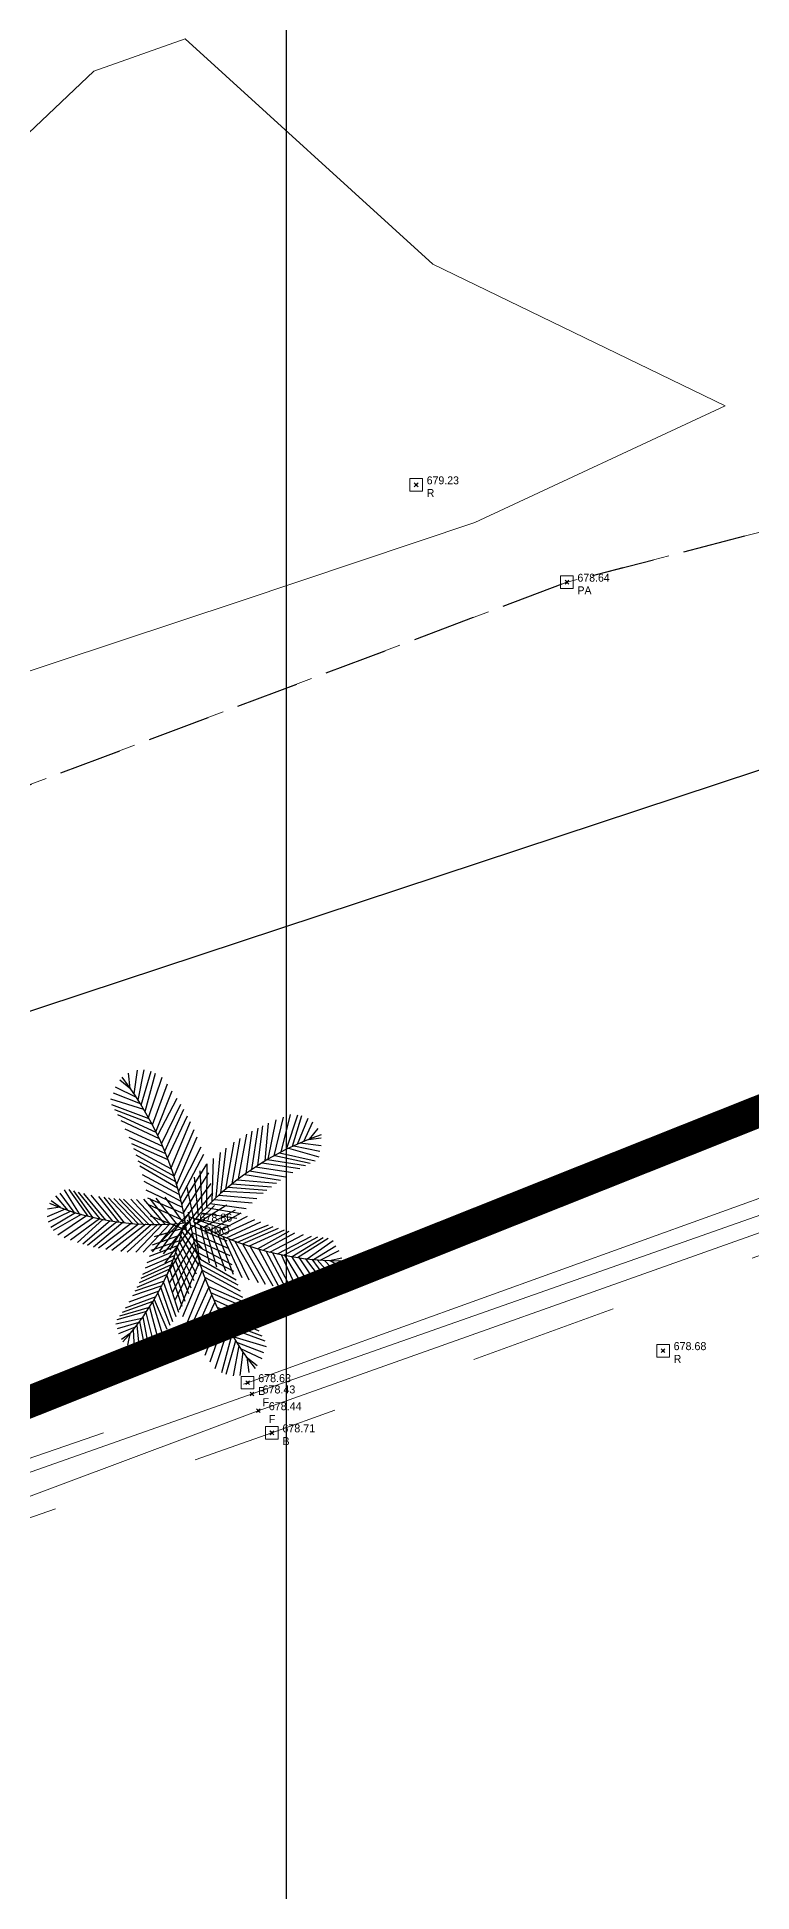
# Model space of a CAD drawing. Extents: x 350769 to 354978, y 6304672 to 6307963.
# Drawn here: x 352496.04 to 352507.38, y 6305737.43 to 6305766.86 of the extents above; entities that cross this region are included whole.
import ezdxf

# ---------------------------------------------------------------- set-up
doc = ezdxf.new("R2010")
doc.units = 0
doc.header["$PDMODE"] = 35
doc.header["$PDSIZE"] = 0.03
for name, pattern in [('4.0 - LO RECABARREN - DESNIVEL NUEVO$0$HIDDEN', [0.375, 0.25, -0.125]), ('CONTINUOS', [0]), ('DASHDOT', [1, 0.5, -0.25, 0, -0.25]), ('DASHED', [19.05, 12.7, -6.35]), ('HIDDENX2', [0.75, 0.5, -0.25]), ('PHANTOM', [23.5, 11.75, -2.35, 2.35, -2.35, 2.35, -2.35])]:
    doc.linetypes.add(name, pattern=pattern)
doc.layers.get('0').update_dxf_attribs({"linetype": 'CONTINUOUS'})
doc.layers.get('Defpoints').update_dxf_attribs({"linetype": 'CONTINUOUS'})
for name, color, linetype in [('02_Geo ext_Acotamiento', 7, 'CONTINUOUS'), ('03_S2_Pav ext_Borde vereda', 7, 'CONTINUOUS'), ('1-ACOPIO', 252, 'HIDDENX2'), ('1-CANAL', 150, 'PHANTOM'), ('1-CERCO', 252, 'CERCO_LINE'), ('1-coordenadas', 8, 'CONTINUOUS'), ('3-CANAL_FDO', 4, 'CONTINUOUS'), ('C-TINN', 5, 'CONTINUOUS'), ('C-TOPO-MINR', 8, 'CONTINUOUS'), ('V-NODE DIC 2005', 4, 'CONTINUOUS'), ('V-NODE-TEXT DIC 2005', 2, 'CONTINUOUS'), ('V-NODE-TEXT DIC 2012', 31, 'CONTINUOUS'), ('Z-PINO', 253, 'CONTINUOUS')]:
    doc.layers.add(name, color=color, linetype=linetype)
doc.layers.add('0_ASD_LINEA OFICIAL', color=253, linetype='DASHDOT', lineweight=20)
doc.layers.add('0_ASD_TOPOGRAFIA_ELEMENTOS', color=9, linetype='CONTINUOS', lineweight=5, true_color=0xbdbdbd)
doc.styles.add('ROMANS', font='romans.shx', dxfattribs={"width": 0.65})
doc.linetypes.add('CERCO_LINE', pattern='A,0.5,-0.2,[" X ",STANDARD,S=0.1,R=0,X=-0.1,Y=-0.05],-0.25', length=0.95)
doc.dimstyles.new('Principal', dxfattribs={"dimscale": 0, "dimtxt": 2, "dimasz": 2, "dimexe": 1, "dimexo": 1, "dimtad": 1, "dimrnd": 0.05, "dimzin": 1, "dimtxsty": 'ROMANS', "dimcen": 2.5, "dimclrt": 2, "dimaunit": 2, "dimadec": 0, "dimazin": 0, "dimtfac": 1, "dimtmove": 0, "dimatfit": 3, "dimfxl": 1, "dimfxlon": 1, "dimarcsym": 0})

# ---------------------------------------------------------------- blocks, each defined once
blk = doc.blocks.new('COORDENADAS')
at = {"layer": '1-coordenadas'}
blk.add_line((320, -900.625), (320, -0.625), dxfattribs=at)
blk = doc.blocks.new('PINO')
for p, q in [((-0.904, 2.021), (-0.856, 2.396)), ((-0.837, 1.922), (-0.751, 2.403)), ((-0.787, 1.844), (-0.636, 2.383)), ((-0.724, 1.743), (-0.568, 2.356)), ((-0.866, 1.965), (-1.202, 2.122)), ((-0.957, 2.096), (-1.131, 2.236)), ((-0.968, 2.105), (-0.998, 2.346)), ((-0.67, 1.651), (-0.46, 2.291)), ((-0.604, 1.533), (-0.377, 2.187)), ((-0.547, 1.425), (-0.298, 2.08)), ((-0.744, 1.775), (-1.27, 1.933)), ((-0.656, 1.627), (-1.253, 1.84)), ((-0.8, 1.866), (-1.232, 2.026)), ((-0.518, 1.369), (-0.216, 1.961)), ((-0.453, 1.234), (-0.158, 1.87)), ((-0.402, 1.12), (-0.11, 1.791)), ((-0.609, 1.543), (-1.204, 1.762)), ((-0.541, 1.414), (-1.156, 1.682)), ((-0.491, 1.314), (-1.101, 1.587)), ((-0.355, 1.007), (-0.05, 1.685)), ((-0.297, 0.859), (-0.002, 1.595)), ((0.983, 0.851), (1.075, 1.509)), ((1.077, 0.915), (1.15, 1.548)), ((1.192, 0.989), (1.238, 1.591)), ((1.24, 1.019), (1.359, 1.644)), ((1.336, 1.075), (1.471, 1.689)), ((1.443, 1.135), (1.584, 1.731)), ((1.528, 1.18), (1.699, 1.73)), ((1.625, 1.229), (1.765, 1.718)), ((1.701, 1.265), (1.863, 1.679)), ((1.8, 1.31), (1.941, 1.624)), ((1.89, 1.345), (2.027, 1.517)), ((-0.434, 1.191), (-1.034, 1.46)), ((-0.384, 1.079), (-0.969, 1.325)), ((-0.344, 0.981), (-0.925, 1.228)), ((-0.249, 0.725), (0.06, 1.469)), ((-0.205, 0.59), (0.11, 1.357)), ((-0.172, 0.481), (0.174, 1.198)), ((0.501, 0.465), (0.574, 1.185)), ((0.578, 0.533), (0.699, 1.278)), ((0.677, 0.617), (0.791, 1.34)), ((0.777, 0.698), (0.898, 1.409)), ((0.893, 0.786), (0.978, 1.456)), ((1.559, 1.196), (2.042, 1.068)), ((1.646, 1.239), (2.057, 1.158)), ((1.744, 1.285), (2.079, 1.247)), ((1.877, 1.343), (2.079, 1.369)), ((-0.288, 0.836), (-0.893, 1.151)), ((-0.249, 0.725), (-0.853, 1.05)), ((-0.22, 0.637), (-0.819, 0.956)), ((-0.142, 0.372), (0.217, 1.079)), ((-0.119, 0.28), (0.267, 0.923)), ((0.277, 0.247), (0.276, 0.927)), ((0.364, 0.334), (0.371, 1.016)), ((0.426, 0.395), (0.484, 1.113)), ((1.041, 0.891), (1.634, 0.814)), ((1.144, 0.958), (1.747, 0.88)), ((1.23, 1.012), (1.834, 0.928)), ((1.344, 1.08), (1.91, 0.967)), ((1.42, 1.123), (1.985, 1.004)), ((-0.188, 0.533), (-0.792, 0.877)), ((-0.16, 0.436), (-0.749, 0.738)), ((-0.13, 0.327), (-0.72, 0.632)), ((-0.088, 0.148), (0.305, 0.785)), ((-0.066, 0.044), (0.344, 0.617)), ((0.15, 0.108), (0.075, 0.715)), ((0.211, 0.176), (0.166, 0.815)), ((0.677, 0.617), (1.3, 0.582)), ((0.76, 0.685), (1.379, 0.642)), ((0.872, 0.77), (1.44, 0.686)), ((0.95, 0.827), (1.519, 0.74)), ((-2.041, 0.197), (-2.191, 0.301)), ((-1.917, 0.155), (-2.118, 0.383)), ((-1.824, 0.127), (-2.049, 0.429)), ((-1.74, 0.103), (-1.985, 0.48)), ((-1.603, 0.068), (-1.908, 0.488)), ((-1.527, 0.051), (-1.836, 0.467)), ((-1.409, 0.027), (-1.762, 0.448)), ((-1.319, 0.011), (-1.675, 0.427)), ((-1.21, -0.005), (-1.559, 0.404)), ((-1.11, -0.018), (-1.438, 0.384)), ((-1.024, -0.027), (-1.352, 0.372)), ((-0.897, -0.037), (-1.285, 0.364)), ((-0.801, -0.043), (-1.196, 0.357)), ((-0.726, -0.045), (-1.114, 0.351)), ((-0.637, -0.047), (-1.046, 0.348)), ((-0.554, -0.046), (-0.927, 0.347)), ((-0.462, -0.044), (-0.837, 0.348)), ((-0.379, -0.04), (-0.721, 0.353)), ((-0.106, 0.229), (-0.686, 0.494)), ((-0.084, 0.131), (-0.66, 0.372)), ((-0.297, -0.035), (-0.619, 0.361)), ((-0.195, -0.026), (-0.528, 0.371)), ((-0.084, -0.014), (-0.384, 0.392)), ((-0.048, -0.055), (0.371, 0.471)), ((0.082, 0.031), (-0.042, 0.573)), ((0.33, 0.301), (0.905, 0.231)), ((0.396, 0.365), (0.997, 0.322)), ((0.47, 0.436), (1.07, 0.39)), ((0.538, 0.498), (1.17, 0.477)), ((0.612, 0.563), (1.228, 0.526)), ((-1.97, 0.172), (-2.253, 0.048)), ((-2.051, 0.203), (-2.246, 0.171)), ((-1.876, 0.143), (-2.234, -0.036)), ((-1.804, 0.121), (-2.192, -0.122)), ((-1.71, 0.095), (-2.155, -0.169)), ((-1.625, 0.074), (-2.079, -0.239)), ((-1.518, 0.049), (-1.978, -0.28)), ((-1.42, 0.029), (-1.876, -0.317)), ((-1.369, 0.02), (-1.764, -0.354)), ((-1.248, 0), (-1.679, -0.379)), ((-0.059, 0.009), (-0.64, 0.262)), ((-0.035, -0.126), (-0.614, 0.086)), ((-0.009, 0.132), (-0.433, -0.31)), ((0.011, 0.021), (-0.403, -0.51)), ((-0.029, -0.167), (0.4, 0.27)), ((-0.002, 0.091), (0.579, -0.115)), ((0.107, 0.059), (0.656, -0.051)), ((0.121, -0.019), (0.594, 0.283)), ((0.189, 0.152), (0.759, 0.072)), ((0.232, -0.076), (0.735, 0.205)), ((0.267, 0.236), (0.828, 0.149)), ((0.334, -0.125), (0.826, 0.159)), ((0.417, -0.163), (0.928, 0.111)), ((0.501, -0.2), (1.046, 0.059)), ((0.597, -0.239), (1.139, 0.022)), ((-1.147, -0.014), (-1.606, -0.398)), ((-1.047, -0.025), (-1.509, -0.421)), ((-0.917, -0.036), (-1.427, -0.437)), ((-0.801, -0.043), (-1.314, -0.457)), ((-0.685, -0.046), (-1.215, -0.47)), ((-0.592, -0.047), (-1.075, -0.484)), ((-0.5, -0.045), (-0.972, -0.49)), ((-0.422, -0.042), (-0.838, -0.493)), ((-0.311, -0.036), (-0.72, -0.491)), ((-0.224, -0.029), (-0.579, -0.483)), ((-0.12, -0.206), (-0.579, -0.377)), ((-0.096, -0.103), (-0.551, -0.242)), ((-0.142, -0.021), (-0.459, -0.471)), ((0.03, -0.078), (-0.374, -0.656)), ((0.053, -0.182), (-0.333, -0.823)), ((-0.05, -0.01), (-0.294, -0.447)), ((-0.127, -0.233), (0.165, -0.692)), ((-0.108, -0.157), (0.193, -0.581)), ((-0.089, -0.072), (0.223, -0.427)), ((0.023, -0.043), (0.606, -0.29)), ((0.049, -0.166), (0.628, -0.401)), ((0.072, -0.263), (0.655, -0.522)), ((0.088, -0.001), (0.168, -0.552)), ((0.179, -0.049), (0.329, -0.642)), ((0.261, -0.09), (0.45, -0.702)), ((0.348, -0.132), (0.593, -0.766)), ((0.461, -0.182), (0.714, -0.815)), ((0.541, -0.216), (0.854, -0.865)), ((0.636, -0.254), (0.964, -0.899)), ((0.682, -0.272), (1.264, -0.023)), ((0.732, -0.29), (1.115, -0.94)), ((0.775, -0.305), (1.336, -0.048)), ((0.855, -0.333), (1.423, -0.074)), ((0.957, -0.365), (1.518, -0.101)), ((1.092, -0.405), (1.591, -0.12)), ((1.185, -0.429), (1.685, -0.142)), ((1.293, -0.455), (1.819, -0.169)), ((1.414, -0.481), (1.947, -0.19)), ((1.514, -0.501), (2.047, -0.203)), ((1.645, -0.522), (2.131, -0.213)), ((1.731, -0.535), (2.214, -0.22)), ((1.887, -0.553), (2.291, -0.258)), ((-0.216, -0.532), (-0.683, -0.74)), ((-0.188, -0.449), (-0.656, -0.659)), ((-0.166, -0.374), (-0.624, -0.554)), ((-0.144, -0.3), (-0.599, -0.461)), ((0.085, -0.314), (-0.293, -0.961)), ((0.11, -0.406), (-0.242, -1.117)), ((-0.227, -0.566), (0.009, -1.134)), ((-0.199, -0.483), (0.048, -1.044)), ((0.141, -0.515), (-0.198, -1.235)), ((-0.177, -0.413), (0.093, -0.925)), ((-0.148, -0.312), (0.128, -0.821)), ((0.097, -0.361), (0.69, -0.66)), ((0.128, -0.47), (0.72, -0.766)), ((0.157, -0.567), (0.765, -0.904)), ((0.855, -0.333), (1.223, -0.965)), ((0.978, -0.372), (1.348, -0.99)), ((1.117, -0.412), (1.44, -1.005)), ((1.225, -0.439), (1.549, -1.02)), ((1.335, -0.465), (1.633, -1.029)), ((1.469, -0.492), (1.731, -1.037)), ((1.525, -0.503), (1.862, -1.043)), ((1.635, -0.521), (1.983, -1.045)), ((1.756, -0.538), (2.104, -1.042)), ((1.852, -0.549), (2.21, -0.999)), ((1.961, -0.559), (2.267, -0.965)), ((1.984, -0.561), (2.337, -0.337)), ((2.044, -0.566), (2.345, -0.893)), ((2.092, -0.569), (2.39, -0.412)), ((2.153, -0.572), (2.398, -0.813)), ((2.237, -0.575), (2.434, -0.526)), ((2.249, -0.572), (2.44, -0.682)), ((-0.332, -0.835), (-0.812, -1.052)), ((-0.297, -0.751), (-0.777, -0.976)), ((-0.271, -0.684), (-0.747, -0.905)), ((-0.241, -0.605), (-0.722, -0.845)), ((-0.339, -0.852), (-0.143, -1.432)), ((-0.297, -0.751), (-0.09, -1.338)), ((-0.257, -0.648), (-0.047, -1.254)), ((0.175, -0.623), (-0.132, -1.394)), ((0.22, -0.758), (-0.081, -1.505)), ((0.19, -0.67), (0.793, -0.983)), ((0.22, -0.758), (0.828, -1.077)), ((0.261, -0.868), (0.869, -1.177)), ((-0.459, -1.102), (-0.934, -1.284)), ((-0.416, -1.018), (-0.878, -1.183)), ((-0.381, -0.944), (-0.84, -1.11)), ((-0.476, -1.135), (-0.275, -1.638)), ((-0.432, -1.049), (-0.235, -1.579)), ((-0.391, -0.964), (-0.184, -1.5)), ((0.269, -0.891), (-0.018, -1.63)), ((0.329, -1.039), (0.031, -1.72)), ((0.378, -1.151), (0.092, -1.825)), ((0.318, -1.012), (0.902, -1.254)), ((0.359, -1.11), (0.946, -1.35)), ((-0.649, -1.429), (-1.119, -1.568)), ((-0.61, -1.366), (-1.078, -1.51)), ((-0.551, -1.27), (-1.037, -1.451)), ((-0.509, -1.194), (-0.991, -1.379)), ((-0.661, -1.447), (-0.526, -1.95)), ((-0.605, -1.359), (-0.458, -1.873)), ((-0.557, -1.278), (-0.392, -1.794)), ((-0.532, -1.236), (-0.324, -1.705)), ((0.43, -1.264), (0.141, -1.903)), ((0.497, -1.399), (0.2, -1.994)), ((0.525, -1.455), (0.283, -2.112)), ((0.41, -1.221), (1.013, -1.484)), ((0.469, -1.344), (1.082, -1.61)), ((0.519, -1.443), (1.137, -1.705)), ((-0.723, -1.54), (-1.136, -1.639)), ((-0.771, -1.607), (-1.111, -1.712)), ((-0.826, -1.681), (-1.092, -1.788)), ((-0.858, -1.722), (-0.837, -2.014)), ((-0.802, -1.649), (-0.756, -2.024)), ((-0.76, -1.591), (-0.666, -2.013)), ((-0.707, -1.515), (-0.613, -1.995)), ((0.584, -1.562), (0.364, -2.218)), ((0.651, -1.679), (0.447, -2.321)), ((0.589, -1.572), (1.186, -1.785)), ((0.636, -1.655), (1.236, -1.862)), ((-0.902, -1.778), (-1.042, -1.879)), ((-0.911, -1.785), (-0.944, -1.969)), ((0.706, -1.77), (0.556, -2.385)), ((0.77, -1.871), (0.625, -2.411)), ((0.726, -1.803), (1.254, -1.955)), ((0.821, -1.948), (0.74, -2.43)), ((0.784, -1.892), (1.217, -2.048)), ((0.889, -2.046), (0.845, -2.422)), ((0.85, -1.991), (1.188, -2.145)), ((0.943, -2.121), (1.119, -2.26)), ((0.954, -2.13), (0.986, -2.37))]:
    blk.add_line(p, q)
for centre, radius, start, end in [((-5.223, -0.976), 5.257, 8.5439, 38.2906), ((3.723, -3.065), 4.779, 110.1895, 139.9362), ((-0.615, 4.254), 4.301, 248.0996, 277.8463), ((5.176, 0.996), 5.257, 189.1509, 218.8976), ((2.361, 4.203), 4.779, 241.292, 271.0387), ((-4.062, 0.774), 4.062, 318.5391, 348.2858)]:
    blk.add_arc(centre, radius, start, end)
blk = doc.blocks.new('*D1236')
at = {"layer": '02_Geo ext_Acotamiento', "color": 0, "lineweight": -2, "transparency": 16777216}
blk.add_line((352474.045, 6305972.496), (352473.119, 6305978.179), dxfattribs=at)
at = {"layer": '02_Geo ext_Acotamiento', "color": 0, "transparency": 16777216}
blk.add_solid([(352473.283, 6305978.206), (352472.954, 6305978.153), (352472.958, 6305979.166)], dxfattribs=at)
at = {"layer": 'Defpoints', "color": 0, "transparency": 16777216}
for p in [(352472.958, 6305979.166), (352596.042, 6305224.025)]:
    blk.add_point(p, dxfattribs=at)
at = {"layer": '02_Geo ext_Acotamiento', "color": 2, "transparency": 16777216, "insert": (352474.582, 6305974.845), "char_height": 1, "attachment_point": 5, "rotation": 279.2575, "style": 'ROMANS'}
blk.add_mtext('R765,10', dxfattribs=at)
blk = doc.blocks.new('A$C27410629')
at = {"layer": '0_ASD_LINEA OFICIAL', "ltscale": 8, "const_width": 0.5}
blk.add_lwpolyline([(329.815, 1226.935), (341.22, 1148.869), (238.195, 1105.634), (291.49, 983.299), (321.978, 995.446), (326.454, 996.533), (296.029, 1064.505), (308.046, 1069.695), (363.611, 1093.689), (361.431, 1107.626), (353.439, 1158.713), (341.91, 1227.807, -0.046618), (405.464, 1246.359), (405.095, 1249.329)], format="xyb", dxfattribs=at)
blk = doc.blocks.new('*U1327')
at = {"color": 0, "linetype": 'ByBlock', "lineweight": -2, "transparency": 16777216}
blk.add_point((0, 0), dxfattribs=at)
blk = doc.blocks.new('*U4078', base_point=(352499.43, 6305745.434))
at = {"layer": 'V-NODE-TEXT DIC 2005', "linetype": 'ByBlock', "char_height": 0.127}
for s, insert, attachment_point in [('678.63', (352499.597, 6305745.505), 4), ('B', (352499.597, 6305745.366), 1)]:
    blk.add_mtext(s, dxfattribs=dict(at, insert=insert, attachment_point=attachment_point))
blk = doc.blocks.new('*U4079', base_point=(352499.43, 6305745.434))
at = {"layer": 'V-NODE-TEXT DIC 2005', "color": 2, "lineweight": -2}
blk.add_blockref('*U4078', (352499.43, 6305745.434), dxfattribs=at)
blk = doc.blocks.new('*U4076', base_point=(352499.814, 6305744.638))
at = {"layer": 'V-NODE-TEXT DIC 2005', "linetype": 'ByBlock', "char_height": 0.127}
for s, insert, attachment_point in [('678.71', (352499.981, 6305744.709), 4), ('B', (352499.981, 6305744.57), 1)]:
    blk.add_mtext(s, dxfattribs=dict(at, insert=insert, attachment_point=attachment_point))
blk = doc.blocks.new('*U4077', base_point=(352499.814, 6305744.638))
at = {"layer": 'V-NODE-TEXT DIC 2005', "color": 2, "lineweight": -2}
blk.add_blockref('*U4076', (352499.814, 6305744.638), dxfattribs=at)
blk = doc.blocks.new('*U3776', base_point=(352499.499, 6305745.255))
at = {"layer": 'V-NODE-TEXT DIC 2005', "linetype": 'ByBlock', "char_height": 0.127}
for s, insert, attachment_point in [('678.43', (352499.666, 6305745.326), 4), ('F', (352499.666, 6305745.187), 1)]:
    blk.add_mtext(s, dxfattribs=dict(at, insert=insert, attachment_point=attachment_point))
blk = doc.blocks.new('*U3777', base_point=(352499.499, 6305745.255))
at = {"layer": 'V-NODE-TEXT DIC 2005', "color": 2, "lineweight": -2}
blk.add_blockref('*U3776', (352499.499, 6305745.255), dxfattribs=at)
blk = doc.blocks.new('*U3774', base_point=(352499.598, 6305744.989))
at = {"layer": 'V-NODE-TEXT DIC 2005', "linetype": 'ByBlock', "char_height": 0.127}
for s, insert, attachment_point in [('678.44', (352499.765, 6305745.06), 4), ('F', (352499.765, 6305744.921), 1)]:
    blk.add_mtext(s, dxfattribs=dict(at, insert=insert, attachment_point=attachment_point))
blk = doc.blocks.new('*U3775', base_point=(352499.598, 6305744.989))
at = {"layer": 'V-NODE-TEXT DIC 2005', "color": 2, "lineweight": -2}
blk.add_blockref('*U3774', (352499.598, 6305744.989), dxfattribs=at)
blk = doc.blocks.new('*U3128', base_point=(352506.022, 6305745.942))
at = {"layer": 'V-NODE-TEXT DIC 2005', "linetype": 'ByBlock', "char_height": 0.127}
for s, insert, attachment_point in [('678.68', (352506.189, 6305746.013), 4), ('R', (352506.189, 6305745.874), 1)]:
    blk.add_mtext(s, dxfattribs=dict(at, insert=insert, attachment_point=attachment_point))
blk = doc.blocks.new('*U3129', base_point=(352506.022, 6305745.942))
at = {"layer": 'V-NODE-TEXT DIC 2005', "color": 2, "lineweight": -2}
blk.add_blockref('*U3128', (352506.022, 6305745.942), dxfattribs=at)
blk = doc.blocks.new('*U1422', base_point=(352498.498, 6305747.981))
at = {"layer": 'V-NODE-TEXT DIC 2005', "linetype": 'ByBlock', "char_height": 0.127}
for s, insert, attachment_point in [('678.86', (352498.665, 6305748.052), 4), ('*PINO', (352498.665, 6305747.913), 1)]:
    blk.add_mtext(s, dxfattribs=dict(at, insert=insert, attachment_point=attachment_point))
blk = doc.blocks.new('*U1423', base_point=(352498.498, 6305747.981))
at = {"layer": 'V-NODE-TEXT DIC 2005', "color": 2, "lineweight": -2}
blk.add_blockref('*U1422', (352498.498, 6305747.981), dxfattribs=at)
blk = doc.blocks.new('TOPOGRAFIA')
at = {"layer": '0_ASD_LINEA OFICIAL', "ltscale": 8, "const_width": 0.5}
blk.add_lwpolyline([(390427.742, 6302814.067), (390462.175, 6302752.282), (390383.071, 6302730.605), (390309.799, 6302723.349), (390311.369, 6302703.307), (390386.745, 6302710.871), (390472.116, 6302734.448), (390495.667, 6302745.108), (390523.305, 6302756.109), (390473.799, 6302802.291, -0.151019), (390428.285, 6302881.719), (390391.708, 6302986.357, -0.035367), (390370.183, 6302995.884, 0.28109), (390309.679, 6302995.976), (390362.106, 6302925.874), (390362.105, 6302925.873), (390363.124, 6302924.511, -0.033436), (390384.93, 6302890.884), (390427.742, 6302814.067)], format="xyb", dxfattribs=at)
blk.add_lwpolyline([(390427.742, 6302814.067), (390462.175, 6302752.282), (390383.071, 6302730.605), (390309.799, 6302723.349), (390311.369, 6302703.307), (390386.745, 6302710.871), (390472.116, 6302734.448), (390495.667, 6302745.108), (390523.305, 6302756.109), (390473.799, 6302802.291, -0.151019), (390428.285, 6302881.719), (390391.708, 6302986.357, -0.035367), (390370.183, 6302995.884, 0.28109), (390309.679, 6302995.976), (390362.106, 6302925.874), (390362.105, 6302925.873), (390363.124, 6302924.511, -0.033436), (390384.93, 6302890.884), (390427.742, 6302814.067)], format="xyb", dxfattribs=at)
at = {"layer": '1-ACOPIO', "color": 9, "lineweight": 0, "true_color": 0xbdbdbd, "flags": 128}
blk.add_lwpolyline([(390450.751, 6302737.575), (390457.975, 6302739.524), (390466.583, 6302745.938), (390475.916, 6302748.357), (390482.482, 6302751.029), (390493.443, 6302754.061), (390504.449, 6302758.21), (390518.802, 6302761.933), (390528.241, 6302765.237), (390538.24, 6302767.313), (390547.496, 6302771.467), (390557.026, 6302771.731), (390565.171, 6302774.52), (390575.3, 6302776.573), (390575.671, 6302780.638), (390576.652, 6302789.475), (390577.88, 6302797.391), (390578.714, 6302806.375), (390575.487, 6302808.178), (390564.134, 6302804.882), (390554.108, 6302802.536), (390542.576, 6302798.093), (390531.509, 6302794.931), (390522.924, 6302790.812), (390510.912, 6302785.835), (390501.748, 6302784.339), (390491.437, 6302782.799), (390482.025, 6302780.215), (390472.323, 6302776.973), (390464.136, 6302774.411), (390457.401, 6302772.041), (390450.072, 6302782.659), (390447.321, 6302788.646), (390448.914, 6302796.064), (390448.942, 6302806.548), (390444.507, 6302814.271), (390438.054, 6302819.282)], dxfattribs=at)
at = {"layer": '1-CANAL', "color": 9, "lineweight": 0, "true_color": 0xbdbdbd, "flags": 128}
blk.add_lwpolyline([(390567.787, 6302629.727), (390568.793, 6302640.353), (390569.503, 6302651.739), (390570.033, 6302661.873), (390570.34, 6302672.528), (390570.92, 6302683.642), (390571.385, 6302692.94), (390572.206, 6302702.09), (390572.491, 6302712.168), (390573.178, 6302721.782), (390573.739, 6302732.321), (390574.43, 6302741.485), (390575.232, 6302752.552), (390575.303, 6302758.186), (390573.072, 6302758.741), (390565.731, 6302762.63), (390558.774, 6302762.052), (390549.097, 6302759.46), (390540.056, 6302756.523), (390530.957, 6302754.646), (390519.837, 6302751.496), (390509.631, 6302748.296), (390499.766, 6302744.712), (390490.284, 6302741.391), (390477.589, 6302736.731), (390469.698, 6302733.787), (390460.923, 6302731.042), (390452.374, 6302728.107), (390438.311, 6302722.869), (390431.422, 6302718.409), (390419.91, 6302710.977), (390412.117, 6302707.007), (390402.106, 6302701.336), (390395.117, 6302696.907), (390381.316, 6302693.365), (390369.866, 6302691.898), (390358.977, 6302690.522), (390351.003, 6302689.869), (390338.841, 6302688.974), (390330.387, 6302688.811), (390318.293, 6302688.652), (390310.613, 6302688.12), (390310.097, 6302689.409), (390318.134, 6302689.995), (390330.169, 6302689.859), (390338.592, 6302690.268), (390350.911, 6302691.365), (390358.441, 6302692.052), (390369.602, 6302693.031), (390381.494, 6302694.408), (390394.454, 6302697.809), (390401.441, 6302702.027), (390411.517, 6302708.091), (390419.432, 6302711.748), (390430.822, 6302719.202), (390437.823, 6302723.766), (390451.878, 6302729.106), (390460.597, 6302731.881), (390469.278, 6302734.632), (390477.218, 6302737.629), (390489.928, 6302742.229), (390499.382, 6302745.508), (390509.312, 6302749.089), (390519.62, 6302752.392), (390530.723, 6302755.531), (390539.654, 6302757.751), (390548.71, 6302760.578), (390558.851, 6302763.211), (390565.636, 6302763.686), (390573.601, 6302759.59), (390575.339, 6302759.411), (390576.082, 6302766.593), (390577.196, 6302775.886), (390577.943, 6302782.884), (390578.269, 6302790.104), (390579.967, 6302802.039), (390581.351, 6302810.063)], dxfattribs=at)
at = {"layer": '1-CERCO', "color": 9, "lineweight": 0, "true_color": 0xbdbdbd, "flags": 128}
blk.add_lwpolyline([(390494.846, 6302751.051), (390520.106, 6302759.393)], dxfattribs=at)
at = {"layer": '1-coordenadas', "color": 9, "linetype": '4.0 - LO RECABARREN - DESNIVEL NUEVO$0$HIDDEN', "lineweight": 0, "ltscale": 50, "true_color": 0xbdbdbd}
blk.add_line((390500, 6302300), (390500, 6303200), dxfattribs=at)
at = {"layer": '3-CANAL_FDO', "color": 9, "lineweight": 0, "true_color": 0xbdbdbd}
for points in [[(390539.967, 6302757.247), (390530.893, 6302755.256), (390519.738, 6302752.054), (390509.538, 6302748.883), (390499.452, 6302745.33), (390490.052, 6302742.018), (390477.389, 6302737.286), (390469.459, 6302734.356), (390460.822, 6302731.603), (390452.099, 6302728.78), (390438.105, 6302723.585), (390431.006, 6302718.998), (390419.709, 6302711.486), (390411.588, 6302707.706), (390401.653, 6302701.807), (390394.656, 6302697.507), (390381.626, 6302694.051), (390369.775, 6302692.606), (390358.754, 6302691.538), (390350.797, 6302690.927), (390338.654, 6302689.841), (390330.154, 6302689.686), (390318.275, 6302689.534), (390310.503, 6302689.006)], [(390310.469, 6302688.649), (390318.522, 6302688.996), (390330.174, 6302689.125), (390338.64, 6302689.578), (390350.896, 6302690.257), (390358.72, 6302691.136), (390369.871, 6302692.128), (390381.817, 6302693.844), (390394.873, 6302697.124), (390401.907, 6302701.675), (390411.835, 6302707.347), (390419.866, 6302711.153), (390431.217, 6302718.73), (390438.253, 6302723.075), (390452.2, 6302728.334), (390460.878, 6302731.292), (390469.538, 6302734.018), (390477.452, 6302736.983), (390490.288, 6302741.591), (390499.55, 6302745.064), (390509.663, 6302748.654), (390519.824, 6302751.87), (390530.973, 6302754.926), (390540.132, 6302756.904)]]:
    blk.add_lwpolyline(points, dxfattribs=at)
at = {"layer": 'C-TINN', "color": 9, "linetype": 'Continuous', "lineweight": 0, "true_color": 0xbdbdbd}
for points, elevation in [([(390501.957, 6302759.655), (390501.957, 6302759.855), (390502.157, 6302759.855), (390502.157, 6302759.655), (390501.957, 6302759.655)], 679.23), ([(390504.349, 6302758.11), (390504.349, 6302758.31), (390504.549, 6302758.31), (390504.549, 6302758.11), (390504.349, 6302758.11)], 678.637), ([(390505.874, 6302745.915), (390505.874, 6302746.115), (390506.074, 6302746.115), (390506.074, 6302745.915), (390505.874, 6302745.915)], 678.68), ([(390499.282, 6302745.408), (390499.282, 6302745.608), (390499.482, 6302745.608), (390499.482, 6302745.408), (390499.282, 6302745.408)], 678.63), ([(390499.666, 6302744.612), (390499.666, 6302744.812), (390499.866, 6302744.812), (390499.866, 6302744.612), (390499.666, 6302744.612)], 678.71)]:
    blk.add_lwpolyline(points, dxfattribs=dict(at, elevation=elevation))
for p in [(390502.057, 6302759.755, 679.23), (390504.449, 6302758.21, 678.637), (390505.974, 6302746.015, 678.68), (390499.382, 6302745.508, 678.63), (390499.766, 6302744.712, 678.71)]:
    blk.add_point(p, dxfattribs=at)
at = {"layer": 'C-TOPO-MINR', "color": 9, "linetype": 'Continuous', "lineweight": 0, "true_color": 0xbdbdbd, "elevation": 679}
blk.add_lwpolyline([(390477.48, 6302762.126), (390476.675, 6302761.133), (390477.28, 6302755.879), (390478.879, 6302751.814), (390484.231, 6302754.042), (390485.982, 6302754.434), (390493.437, 6302755.976), (390499.263, 6302757.908), (390502.985, 6302759.156), (390506.958, 6302761.009), (390502.322, 6302763.255), (390498.393, 6302766.831), (390496.943, 6302766.316), (390490.728, 6302760.427), (390479.491, 6302762.274), (390477.625, 6302763.441), (390477.48, 6302762.126)], dxfattribs=at)
at = {"layer": 'V-NODE-TEXT DIC 2012', "color": 9, "lineweight": 0, "true_color": 0xbdbdbd}
for p in [(390502.057, 6302759.755), (390504.449, 6302758.21)]:
    blk.add_point(p, dxfattribs=at)
at = {"layer": 'V-NODE DIC 2005', "color": 9, "lineweight": 0, "true_color": 0xbdbdbd, "rotation": 359.9963883938062}
for p in [(390498.451, 6302748.055), (390505.975, 6302746.016), (390499.383, 6302745.508), (390499.452, 6302745.329), (390499.551, 6302745.063), (390499.767, 6302744.712)]:
    blk.add_blockref('*U1327', p, dxfattribs=at)
at = {"layer": 'V-NODE-TEXT DIC 2005', "color": 9, "lineweight": 0, "true_color": 0xbdbdbd, "rotation": 359.9963883938062}
for name, p in [('*U1423', (390498.451, 6302748.055)), ('*U3129', (390505.975, 6302746.016)), ('*U4079', (390499.383, 6302745.508)), ('*U3777', (390499.452, 6302745.329)), ('*U3775', (390499.551, 6302745.063)), ('*U4077', (390499.767, 6302744.712))]:
    blk.add_blockref(name, p, dxfattribs=at)
at = {"layer": 'Z-PINO', "color": 9, "lineweight": 0, "true_color": 0xbdbdbd, "rotation": 359.090101839884}
blk.add_blockref('PINO', (390498.451, 6302748.056), dxfattribs=at)
at = {"layer": 'V-NODE-TEXT DIC 2012', "color": 9, "lineweight": 0, "true_color": 0xbdbdbd}
for s, p in [('679.23', (390502.224, 6302759.763)), ('R', (390502.224, 6302759.563)), ('678.64', (390504.616, 6302758.218)), ('PA', (390504.616, 6302758.018))]:
    blk.add_text(s, height=0.125, dxfattribs=at).set_placement(p)

msp = doc.modelspace()

# ---------------------------------------------------------------- linework, layer by layer
at = {"layer": '1-ACOPIO', "ltscale": 2, "flags": 128}
msp.add_lwpolyline([(352450.751, 6305737.575), (352457.975, 6305739.524), (352466.583, 6305745.938), (352475.916, 6305748.357), (352482.482, 6305751.029), (352493.443, 6305754.061), (352504.449, 6305758.21), (352518.802, 6305761.933), (352528.241, 6305765.237), (352538.24, 6305767.313), (352547.496, 6305771.467), (352557.026, 6305771.731), (352565.171, 6305774.52), (352575.3, 6305776.573), (352575.671, 6305780.638), (352576.652, 6305789.475), (352577.88, 6305797.391), (352578.714, 6305806.375), (352575.487, 6305808.178), (352564.134, 6305804.882), (352554.108, 6305802.536), (352542.576, 6305798.093), (352531.509, 6305794.931), (352522.924, 6305790.812), (352510.912, 6305785.835), (352501.748, 6305784.339), (352491.437, 6305782.799), (352482.025, 6305780.215), (352472.323, 6305776.973), (352464.136, 6305774.411), (352457.401, 6305772.041), (352450.072, 6305782.659), (352447.321, 6305788.646), (352448.914, 6305796.064), (352448.942, 6305806.548), (352444.507, 6305814.271), (352438.054, 6305819.282)], dxfattribs=at)
at = {"layer": '1-CERCO', "ltscale": 6, "flags": 128}
msp.add_lwpolyline([(352494.846, 6305751.051), (352520.106, 6305759.393)], dxfattribs=at)

# ---------------------------------------------------------------- block references
at = {"color": 252, "linetype": 'DASHED'}
msp.add_blockref('COORDENADAS', (352180, 6306200.625), dxfattribs=at)
at = {"layer": '03_S2_Pav ext_Borde vereda', "linetype": 'Continuous'}
msp.add_blockref('A$C27410629', (352203.962, 6304761.714), dxfattribs=at)
at = {"layer": 'Z-PINO', "rotation": 359.090101839884}
msp.add_blockref('PINO', (352498.451, 6305748.056), dxfattribs=at)

# ---------------------------------------------------------------- dimensions: what is measured, and where the dimension line sits
at = {"layer": '02_Geo ext_Acotamiento'}
dim = msp.add_radius_dim(center=(352596.042, 6305224.025), mpoint=(352472.958, 6305979.166), dimstyle='Principal', override={"dimscale": 0, "dimaunit": 0, "dimfxl": 0.22, "dimarcsym": 1}, dxfattribs=at)
dim.commit()
dim.dimension.update_dxf_attribs({"geometry": '*D1236', "text_midpoint": (352473.686, 6305974.698), "dimtype": 164})

# ---------------------------------------------------------------- next in the draw order: block references
at = {"layer": '0_ASD_TOPOGRAFIA_ELEMENTOS', "color": 30, "true_color": 0xf26507}
msp.add_blockref('TOPOGRAFIA', (-38000, 3000), dxfattribs=at)

doc.saveas('drawing.dxf')
